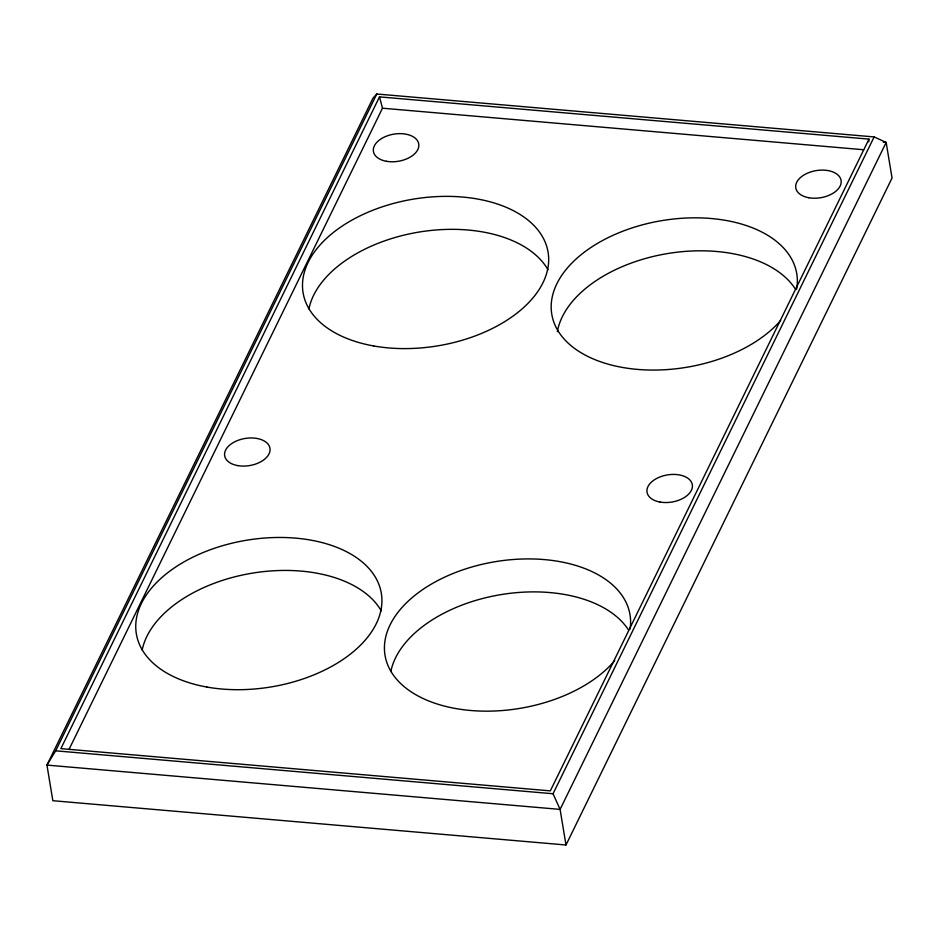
<?xml version="1.0" encoding="UTF-8"?>
<svg xmlns="http://www.w3.org/2000/svg" width="939" height="939" viewBox="0 0 939 939"><rect width="100%" height="100%" fill="white"/><g stroke="black" fill="none" stroke-linecap="round" stroke-linejoin="round"><path stroke-width="1.41" d="M868.716 141.871L868.962 139.125L379.497 96.881L60.871 748.629L550.336 790.873L868.962 139.125M883.235 142.176L886.158 142.435L560.09 809.395L46.95 765.097L55.683 750.824L376.785 94.006L874.139 136.93L886.158 142.435L892.05 178.034L565.994 844.994L52.842 800.709L46.95 765.097L373.006 98.137L376.785 94.006M68.97 749.522L382.49 108.208L379.497 96.881M565.994 844.994L560.09 809.395L553.048 793.748L874.139 136.93M382.49 108.208L863.622 149.735M55.683 750.824L553.048 793.748M780.661 320.492A124.159 74.369 -9.4 0 1 577.027 350.165A124.159 74.369 -9.4 0 1 640.727 225.301A124.159 74.369 -9.4 0 1 796.636 289.177M614.716 660.645A124.159 74.369 -9.4 0 1 411.352 691.973A124.159 74.369 -9.4 0 1 472.176 566.898A124.159 74.369 -9.4 0 1 630.092 629.024M390.835 671.549A124.159 74.369 -9.4 0 1 499.102 594.927A124.159 74.369 -9.4 0 1 628.59 630.116M142.165 650.081A124.159 74.369 -9.4 0 1 252.427 573.13A124.159 74.369 -9.4 0 1 381.234 610.843M308.908 308.99A124.159 74.369 -9.4 0 1 419.181 232.039A124.159 74.369 -9.4 0 1 547.989 269.751M557.355 331.702A124.159 74.369 -9.4 0 1 664.859 254.023A124.159 74.369 -9.4 0 1 795.345 289.036M386.492 161.297A22.959 13.745 -9.4 0 0 418.759 144.101A22.959 13.745 -9.4 0 0 383.018 137.728A22.959 13.745 -9.4 0 0 386.492 161.297M808.855 197.742A22.959 13.745 -9.4 0 0 841.109 180.558A22.959 13.745 -9.4 0 0 805.369 174.185A22.959 13.745 -9.4 0 0 808.855 197.742M660.082 502.06A22.959 13.745 -9.4 0 0 692.336 484.864A22.959 13.745 -9.4 0 0 656.596 478.503A22.959 13.745 -9.4 0 0 660.082 502.06M237.72 465.603A22.959 13.745 -9.4 0 0 269.986 448.419A22.959 13.745 -9.4 0 0 234.245 442.046A22.959 13.745 -9.4 0 0 237.72 465.603M373.699 345.963A124.159 74.369 -9.4 0 0 548.2 252.978A124.159 74.369 -9.4 0 0 354.872 218.517A124.159 74.369 -9.4 0 0 373.699 345.963M206.944 687.055A124.159 74.369 -9.4 0 0 381.445 594.07A124.159 74.369 -9.4 0 0 188.129 559.609A124.159 74.369 -9.4 0 0 206.944 687.055"/></g></svg>
